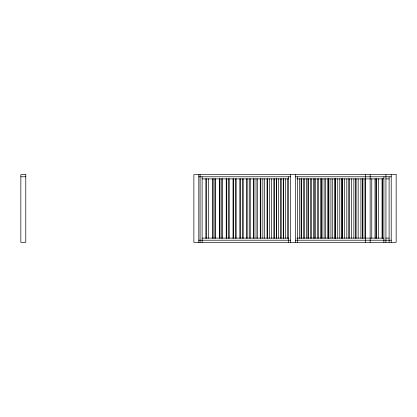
<?xml version="1.0" encoding="UTF-8"?>
<svg xmlns="http://www.w3.org/2000/svg" width="417" height="417" viewBox="0 0 417 417"><rect width="100%" height="100%" fill="white"/><g stroke="black" fill="none" stroke-linecap="round" stroke-linejoin="round"><path stroke-width="0.63" d="M20.85 176.782L25.786 176.782M198.8 176.782L290.623 176.782M295.392 176.782L391.214 176.782M202.12 178.898L288.585 178.898M296.883 178.898L383.895 178.898M385.861 178.898L389.103 178.898M202.12 238.102L288.585 238.102M296.883 238.102L383.895 238.102M385.861 238.102L389.103 238.102M198.8 240.218L290.623 240.218M295.392 240.218L391.214 240.218M391.214 174.671L391.214 242.329M389.103 176.782L389.103 242.329M385.939 174.671L385.939 242.329M383.895 176.782L383.895 242.329M382.618 178.731L382.618 238.435M382.055 178.726L382.055 238.274M378.584 178.726L378.584 238.274M376.541 178.726L376.541 238.274M375.993 178.726L375.993 238.274M375.008 178.726L375.008 238.274M371.771 178.726L371.771 238.274M370.14 174.671L370.14 242.329M365.375 174.671L365.375 242.329M364.964 178.726L364.964 238.274M362.926 178.726L362.926 238.274M362.378 178.726L362.378 238.274M360.908 178.726L360.908 238.274M358.156 178.726L358.156 238.274M356.113 178.726L356.113 238.274M355.565 178.726L355.565 238.274M353.861 178.726L353.861 238.274M351.349 178.726L351.349 238.274M349.305 178.726L349.305 238.274M348.758 178.726L348.758 238.274M346.814 178.726L346.814 238.274M344.541 178.726L344.541 238.274M342.498 178.726L342.498 238.274M341.95 178.726L341.95 238.274M341.877 178.726L341.877 238.274M339.766 178.726L339.766 238.274M337.734 178.726L337.734 238.274M335.69 178.726L335.69 238.274M335.143 178.726L335.143 238.274M334.83 178.726L334.83 238.274M332.719 178.726L332.719 238.274M330.926 178.726L330.926 238.274M328.883 178.726L328.883 238.274M328.335 178.726L328.335 238.274M327.783 178.726L327.783 238.274M325.667 178.726L325.667 238.274M324.118 178.726L324.118 238.274M322.075 178.726L322.075 238.274M321.528 178.726L321.528 238.274M320.736 178.726L320.736 238.274M318.619 178.726L318.619 238.274M317.311 178.726L317.311 238.274M315.268 178.726L315.268 238.274M314.72 178.726L314.72 238.274M313.688 178.726L313.688 238.274M311.572 178.726L311.572 238.274M310.503 178.726L310.503 238.274M308.46 178.726L308.46 238.274M307.913 178.726L307.913 238.274M306.641 178.726L306.641 238.274M304.525 178.726L304.525 238.274M303.696 178.726L303.696 238.274M301.653 178.726L301.653 238.274M301.105 178.726L301.105 238.274M299.588 178.731L299.588 238.435M297.43 176.782L297.43 242.329M295.392 174.671L295.392 242.329M290.623 174.671L290.623 242.329M288.585 176.782L288.585 242.329M287.308 178.731L287.308 238.435M285.494 178.726L285.494 238.274M283.378 178.726L283.378 238.274M283.268 178.726L283.268 238.274M281.225 178.726L281.225 238.274M280.677 178.726L280.677 238.274M278.447 178.726L278.447 238.274M276.461 178.726L276.461 238.274M276.33 178.726L276.33 238.274M274.417 178.726L274.417 238.274M273.87 178.726L273.87 238.274M271.399 178.726L271.399 238.274M269.653 178.726L269.653 238.274M267.61 178.726L267.61 238.274M267.062 178.726L267.062 238.274M264.352 178.726L264.352 238.274M262.846 178.726L262.846 238.274M260.802 178.726L260.802 238.274M260.255 178.726L260.255 238.274M257.299 178.726L257.299 238.274M256.038 178.726L256.038 238.274M253.995 178.726L253.995 238.274M253.447 178.726L253.447 238.274M250.252 178.726L250.252 238.274M249.23 178.726L249.23 238.274M247.187 178.726L247.187 238.274M246.64 178.726L246.64 238.274M243.205 178.726L243.205 238.274M242.423 178.726L242.423 238.274M240.38 178.726L240.38 238.274M239.832 178.726L239.832 238.274M236.158 178.726L236.158 238.274M235.615 178.726L235.615 238.274M233.572 178.726L233.572 238.274M233.025 178.726L233.025 238.274M229.11 178.726L229.11 238.274M228.808 178.726L228.808 238.274M226.765 178.726L226.765 238.274M226.217 178.726L226.217 238.274M222.063 178.726L222.063 238.274M221.995 178.726L221.995 238.274M219.957 178.726L219.957 238.274M219.41 178.726L219.41 238.274M215.188 178.726L215.188 238.274M215.01 178.726L215.01 238.274M213.15 178.726L213.15 238.274M212.602 178.726L212.602 238.274M208.38 178.726L208.38 238.274M206.337 178.726L206.337 238.274M205.852 178.726L205.852 238.274M202.12 176.782L202.12 242.329M200.077 174.671L200.077 242.329M198.8 174.671L198.8 242.329M25.786 174.671L20.85 174.671L20.85 242.329L25.786 242.329L25.786 174.671M396.15 174.671L193.869 174.671L193.869 242.329L396.15 242.329L396.15 174.671"/></g></svg>
